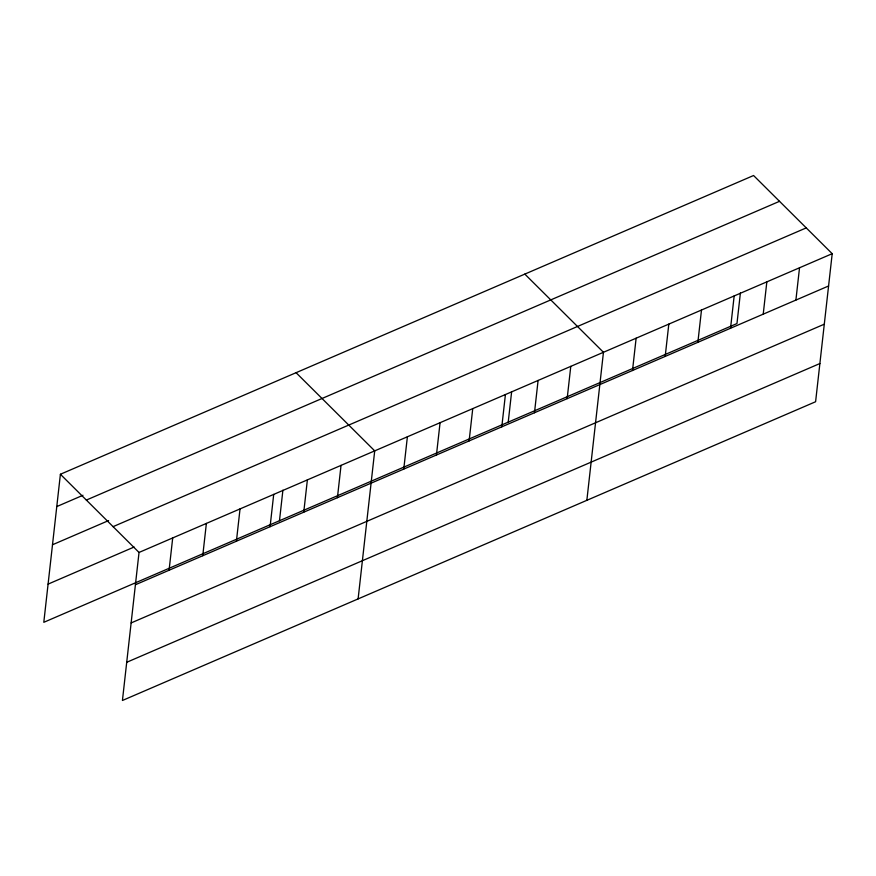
<?xml version="1.0" encoding="UTF-8"?>
<svg xmlns="http://www.w3.org/2000/svg" width="876" height="876" viewBox="0 0 876 876"><rect width="100%" height="100%" fill="white"/><g stroke="black" fill="none" stroke-linecap="round" stroke-linejoin="round"><path stroke-width="1.31" d="M60.4 474.266L139.032 552.449L122.432 700.482L815.6 401.734L832.2 253.69L753.568 175.518L60.4 474.266L43.8 622.31L736.968 323.551L740.395 293M169.079 570.232L172.703 537.93M202.75 555.723L206.375 523.421M236.411 541.215L240.035 508.912M270.082 526.706L273.706 494.403M279.477 520.727L282.904 490.177M303.753 512.197L307.377 479.895M337.424 497.678L341.038 465.386M358.109 598.91L374.709 450.866L296.077 372.694M403.77 469.087L407.384 436.785M436.445 455.005L440.07 422.703M469.12 440.924L472.744 408.621M501.795 426.831L505.419 394.539M508.222 422.144L511.65 391.583M534.48 412.749L538.094 380.447M567.155 398.668L570.78 366.365M586.854 500.316L603.455 352.283L524.823 274.1M632.505 370.504L636.129 338.202M665.191 356.412L668.815 324.109M697.865 342.33L701.49 310.027M730.54 328.248L734.165 295.946M763.226 314.166L766.839 281.864M795.901 300.085L799.525 267.782M56.787 506.569L82.968 495.279M86.352 500.065L779.52 201.316M52.494 544.762L108.613 520.574M113.081 526.651L806.248 227.891M48.081 584.117L134.127 547.029M139.032 552.449L832.2 253.69M135.408 584.752L828.576 285.992M131.126 622.935L824.294 324.186M126.713 662.289L819.881 363.54"/></g></svg>
